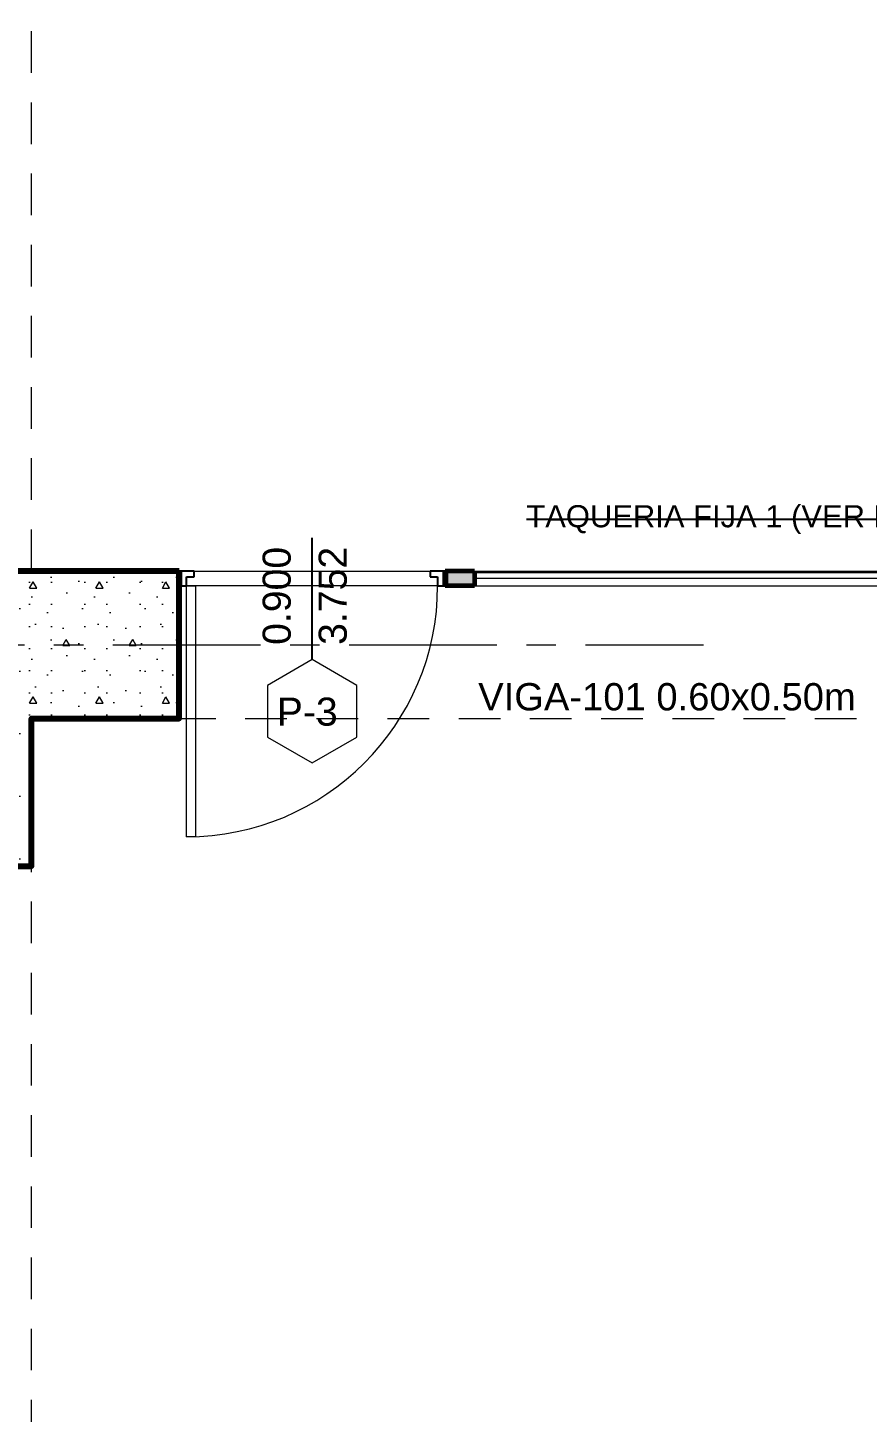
# Model space of a CAD drawing. Header units: inches. Extents: x -38 to 5698, y -33 to 92.
# Drawn here: x 9.557 to 12.4, y 14.55 to 19.241 of the extents above; entities that cross this region are included whole.
import ezdxf

# ---------------------------------------------------------------- set-up
doc = ezdxf.new("R2010")
doc.units = ezdxf.units.IN
doc.header["$MEASUREMENT"] = 0
doc.set_wipeout_variables(frame=1)
for name, pattern in [('Hidden Line', [0.195611, 0.141111, -0.0545]), ('Punto & Raya', [0.65, 0.5, -0.075, 0, -0.075]), ('Wipeout_Contour', [1, 0, -1])]:
    doc.linetypes.add(name, pattern=pattern)
for name, color, linetype in [('02 _ ARQ _ ALB _ Ejes Generales', 7, 'Continuous'), ('02 _ ARQ _ ALB _ Muros Interiores', 7, 'Continuous'), ('02 _ ARQ _ ZON _ Espacio.3D', 7, 'Continuous'), ('08 _ STR _ EXT _ 06 Columnas', 7, 'Continuous'), ('08 _ STR _ EXT _ 09 Vigas', 7, 'Continuous'), ('08 _ STR _ EXT _ 10 Vereda Exterior', 7, 'Continuous'), ('Acabado - Muros', 7, 'Continuous'), ('Notas - Etiquetas', 251, 'Continuous')]:
    doc.layers.add(name, color=color, linetype=linetype)
doc.styles.add('Estilo_Generado_4', font='swisse.ttf')
doc.dimstyles.new('Estilo_Generado__8', dxfattribs={"dimtxt": 0.18, "dimasz": 0.0912, "dimexe": 0.18, "dimexo": 0.0625, "dimgap": 0, "dimtad": 0, "dimtih": 1, "dimtoh": 1, "dimdec": 4, "dimzin": 0, "dimdsep": 46, "dimcen": 0.09, "dimadec": 0, "dimazin": 0, "dimtfac": 1, "dimtdec": 4, "dimtmove": 0, "dimatfit": 3, "dimldrblk": 'ARROWHEAD_5', "dimfxl": 1, "dimtolj": 1, "dimtzin": 0, "dimarcsym": 0})

# ---------------------------------------------------------------- blocks, each defined once
blk = doc.blocks.new('ARROWHEAD_5')
at = {"linetype": 'Continuous', "lineweight": 0}
blk.add_hatch(color=0, dxfattribs=at).paths.add_polyline_path([(-1, 0.2679), (0, 0), (-1, -0.2679)])
at = {"color": 0, "linetype": 'Continuous', "lineweight": 0}
blk.add_line((0, 0), (-1, 0), dxfattribs=at)

msp = doc.modelspace()

# ---------------------------------------------------------------- hatches: boundary and pattern name
at = {"layer": '08 _ STR _ EXT _ 06 Columnas', "linetype": 'Continuous', "lineweight": 9}
h = msp.add_hatch(dxfattribs=at)
h.set_pattern_fill('HORMIGÓN_EN_MASA_0002', style=0, pattern_type=2)
h.set_pattern_definition([(0, (0, 0), (0, 0.3897114), [0.024375, -0.200625]), (0, (0.1125, 0.19486), (0, 0.3897114), [0.024375, -0.200625]), (60, (0, 0), (-0.3375, 0.194856), [0.024375, -0.200625]), (60, (0.225, 0), (-0.3375, 0.194856), [0.024375, -0.200625]), (120, (0.02437, 0), (0.3375, 0.194856), [0.024375, -0.200625]), (120, (0.24938, 0), (0.3375, 0.194856), [0.024375, -0.200625]), (0, (0, 0.0375), (0, 0.075), [0, -0.075, 0, -0.1125]), (45, (0.0375, 0.0375), (-0.053033, 0.053033), [0, -0.05625, 0, -0.09375])])
h.paths.add_polyline_path([(10.07, 17.4), (9.07, 17.4), (9.07, 16.4), (9.57, 16.4), (9.57, 16.9), (10.07, 16.9)])
at = {"layer": '08 _ STR _ EXT _ 10 Vereda Exterior', "linetype": 'Continuous', "lineweight": 13}
h = msp.add_hatch(dxfattribs=at)
h.set_pattern_fill('RETÍCULA_100X100_0002', color=251, style=0, pattern_type=2)
h.set_pattern_definition([(360, (3.7574, 18.3027), (0, 2.53199), []), (90, (3.7574, 18.3027), (-3.6, 0), [])])
h.paths.add_polyline_path([(2.17, 3.6213), (4.2913, 1.5), (9.32, 1.5), (9.32, 6.5), (40.52, 6.5), (40.52, 1.5), (52.92, 1.5), (52.92, 19.0859), (51.57, 19.0859), (51.57, 7.2), (9.07, 7.2), (9.07, 7.85), (6.5201, 7.85, -0.414214), (6.2701, 8.1), (6.2701, 8.85, -0.414213), (6.5201, 9.1), (9.07, 9.1), (9.07, 12), (6.5201, 12, -0.414214), (6.2701, 12.25), (6.2701, 13, -0.414213), (6.5201, 13.25), (9.07, 13.25), (9.07, 16.15), (6.5201, 16.15, -0.414214), (6.2701, 16.4), (6.2701, 17.15, -0.414213), (6.5201, 17.4), (8.77, 17.4), (8.7706, 21.0499), (2.17, 21.0499)])

# ---------------------------------------------------------------- linework, layer by layer
at = {"layer": '02 _ ARQ _ ALB _ Ejes Generales', "color": 252, "linetype": 'Punto & Raya', "lineweight": 13}
msp.add_line((5.8454, 17.15), (11.8454, 17.15), dxfattribs=at)
at = {"layer": '02 _ ARQ _ ALB _ Muros Interiores', "color": 152, "linetype": 'Continuous', "lineweight": 25}
msp.add_line((10.52, 17.1), (10.52, 17.5125), dxfattribs=at)
at = {"layer": '02 _ ARQ _ ALB _ Muros Interiores', "color": 7, "linetype": 'Continuous', "lineweight": 80}
for p, q in [((10.07, 17.4), (10.07, 17.35)), ((10.07, 17.4), (10.07, 17.35)), ((10.07, 17.4), (10.07, 17.35)), ((10.97, 17.4), (10.97, 17.35)), ((10.97, 17.4), (10.97, 17.35)), ((10.97, 17.4), (10.97, 17.35))]:
    msp.add_line(p, q, dxfattribs=at)
at = {"layer": '02 _ ARQ _ ALB _ Muros Interiores', "color": 165, "linetype": 'Continuous', "lineweight": 25}
for p, q in [((10.07, 17.4), (10.07, 17.35)), ((10.12, 17.4), (10.07, 17.4)), ((10.095, 17.35), (10.095, 17.38)), ((10.095, 17.38), (10.12, 17.38)), ((10.12, 17.38), (10.12, 17.4)), ((10.92, 17.4), (10.92, 17.38)), ((10.97, 17.4), (10.92, 17.4)), ((10.92, 17.38), (10.945, 17.38)), ((10.945, 17.38), (10.945, 17.35)), ((10.97, 17.35), (10.97, 17.4)), ((10.07, 17.35), (10.095, 17.35)), ((10.945, 17.35), (10.97, 17.35))]:
    msp.add_line(p, q, dxfattribs=at)
at = {"layer": '02 _ ARQ _ ALB _ Muros Interiores', "color": 165, "linetype": 'Continuous', "lineweight": 15}
for p, q in [((10.095, 16.5), (10.095, 17.35)), ((10.095, 17.35), (10.125, 17.35)), ((10.125, 17.35), (10.125, 16.5)), ((10.125, 16.5), (10.095, 16.5))]:
    msp.add_line(p, q, dxfattribs=at)
at = {"layer": '02 _ ARQ _ ALB _ Muros Interiores', "color": 251, "linetype": 'Continuous', "lineweight": 13, "flags": 128}
msp.add_lwpolyline([(10.52, 16.75), (10.6715, 16.8375), (10.6715, 17.0125), (10.52, 17.1), (10.3684, 17.0125), (10.3684, 16.8375)], close=True, dxfattribs=at)
at = {"layer": '02 _ ARQ _ ALB _ Muros Interiores', "color": 7, "linetype": 'Continuous', "lineweight": 15}
msp.add_arc((10.095, 17.35), 0.85, 270, 0, dxfattribs=at)
at = {"layer": '02 _ ARQ _ ZON _ Espacio.3D', "color": 254, "linetype": 'Continuous', "lineweight": 0, "flags": 128}
msp.add_lwpolyline([(9.07, 29.7), (9.07, 17.4), (23.97, 17.4), (23.97, 16.9001), (23.57, 16.9001), (23.57, 16.2999), (23.445, 16.2999), (23.445, 8.1), (23.57, 8.1), (23.57, 7.45), (30.07, 7.45)], dxfattribs=at)
msp.add_lwpolyline([(9.32, 8.1), (9.5699, 8.1), (9.5699, 7.7), (9.9699, 7.7), (9.9699, 7.45), (12.6699, 7.45), (12.6699, 17.35), (10.0699, 17.35), (10.0699, 16.9), (9.5699, 16.9), (9.5699, 16.4), (9.32, 16.4)], close=True, dxfattribs=at)
at = {"layer": '08 _ STR _ EXT _ 06 Columnas', "color": 7, "linetype": 'Continuous', "lineweight": 80, "flags": 128}
msp.add_lwpolyline([(10.07, 17.4), (9.07, 17.4), (9.07, 16.4), (9.57, 16.4), (9.57, 16.9), (10.07, 16.9)], close=True, dxfattribs=at)
at = {"layer": '08 _ STR _ EXT _ 09 Vigas', "color": 251, "linetype": 'Hidden Line', "lineweight": 13}
for p, q in [((9.57, 17.4), (9.57, 29.7)), ((9.57, 16.9), (16.07, 16.9)), ((9.57, 7.7), (9.57, 16.9))]:
    msp.add_line(p, q, dxfattribs=at)
at = {"layer": 'Acabado - Muros', "color": 7, "linetype": 'Continuous', "lineweight": 60}
msp.add_line((10.97, 17.4), (10.97, 17.35), dxfattribs=at)

# ---------------------------------------------------------------- texts
at = {"layer": '02 _ ARQ _ ALB _ Muros Interiores', "color": 251, "lineweight": 25, "char_height": 0.095, "attachment_point": 7, "rotation": 90, "style": 'Estilo_Generado_4'}
for s, insert in [('\\A1;{\\pql;\\pt0;\\fSwis721 Ex BT|b0|i0|c0|p34;0.900\\fSwis721 Ex BT|b0|i0|c0|p34;\\A1{\\H.66x;\\S^  ;}\\fSwis721 Ex BT|b0|i0|c0|p34;\\fSwis721 Ex BT|b0|i0|c0|p34;}', (10.4751, 17.15)), ('\\A1;{\\pql;\\pt0;\\fSwis721 Ex BT|b0|i0|c0|p34;3.752\\fSwis721 Ex BT|b0|i0|c0|p34;\\A1{\\H.66x;\\S^  ;}\\fSwis721 Ex BT|b0|i0|c0|p34;\\fSwis721 Ex BT|b0|i0|c0|p34;}', (10.6649, 17.15))]:
    msp.add_mtext(s, dxfattribs=dict(at, insert=insert))
at = {"layer": '02 _ ARQ _ ALB _ Muros Interiores', "color": 251, "lineweight": 25, "insert": (10.4001, 16.875), "char_height": 0.095, "attachment_point": 7, "style": 'Estilo_Generado_4'}
msp.add_mtext('\\A1;{\\pql;\\pt0;\\fSwis721 Ex BT|b0|i0|c0|p34;P-3\\fSwis721 Ex BT|b0|i0|c0|p34;\\fSwis721 Ex BT|b0|i0|c0|p34;\\fSwis721 Ex BT|b0|i0|c0|p34;}', dxfattribs=at)
at = {"layer": 'Notas - Etiquetas', "color": 8, "linetype": 'Continuous', "lineweight": 13, "style": 'Estilo_Generado_4'}
for s, insert, char_height, attachment_point in [('\\A1;{\\pql;\\fSwis721 Ex BT|b0|i0|c0|p34;TAQUERIA FIJA 1 (VER DETALLE)\\fSwis721 Ex BT|b0|i0|c0|p34; }', (11.2455, 17.5745), 0.075, 4), ('\\A1;{\\pql;\\fSwis721 Ex BT|b0|i0|c0|p34;VIGA-101\\fSwis721 Ex BT|b0|i0|c0|p34; \\fSwis721 Ex BT|b0|i0|c0|p34;0.60\\fSwis721 Ex BT|b0|i0|c0|p34;x\\fSwis721 Ex BT|b0|i0|c0|p34;0.50\\fSwis721 Ex BT|b0|i0|c0|p34;m}', (11.0825, 16.9267), 0.0925, 7)]:
    msp.add_mtext(s, dxfattribs=dict(at, insert=insert, char_height=char_height, attachment_point=attachment_point))

# ---------------------------------------------------------------- next in the draw order: wipeouts: each hides what was drawn before it
at = {"color": 254, "linetype": 'Wipeout_Contour', "lineweight": 0, "ltscale": 127.274883}
msp.add_wipeout([(11.07, 17.35), (13.07, 17.35), (13.07, 17.367), (13.0535, 17.367), (13.0535, 17.4), (11.07, 17.4)], dxfattribs=at).dxf.layer = 'Acabado - Muros'

# ---------------------------------------------------------------- next in the draw order: linework, layer by layer
at = {"layer": 'Acabado - Muros', "color": 7, "linetype": 'Continuous', "lineweight": 60}
msp.add_line((11.07, 17.35), (10.97, 17.35), dxfattribs=at)
at = {"layer": 'Acabado - Muros', "color": 251, "linetype": 'Continuous', "lineweight": 13, "flags": 128}
for points in [[(11.07, 17.4), (13.0535, 17.4)], [(11.07, 17.35), (13.07, 17.35), (15.07, 17.35)]]:
    msp.add_lwpolyline(points, dxfattribs=at)

# ---------------------------------------------------------------- next in the draw order: wipeouts: each hides what was drawn before it
at = {"color": 254, "linetype": 'Wipeout_Contour', "lineweight": 0, "ltscale": 84.680067}
msp.add_wipeout([(13.0535, 17.395), (11.07, 17.395), (11.07, 17.375), (13.0535, 17.375)], dxfattribs=at).dxf.layer = 'Acabado - Muros'

# ---------------------------------------------------------------- next in the draw order: hatches: boundary and pattern name
at = {"layer": 'Acabado - Muros', "linetype": 'Continuous', "lineweight": 0}
msp.add_hatch(color=254, dxfattribs=at).paths.add_polyline_path([(11.07, 17.4), (10.97, 17.4), (10.97, 17.35), (11.07, 17.35)])
h = msp.add_hatch(dxfattribs=at)
h.set_pattern_fill('CONTRACHAPADO_0002', color=254, style=0, pattern_type=2)
h.set_pattern_definition([(0, (0, 0), (0, 0.03), [])])
h.paths.add_polyline_path([(13.0535, 17.395), (11.07, 17.395), (11.07, 17.375), (13.0535, 17.375)])

# ---------------------------------------------------------------- next in the draw order: linework, layer by layer
at = {"layer": '08 _ STR _ EXT _ 09 Vigas', "color": 251, "linetype": 'Hidden Line', "lineweight": 13}
msp.add_line((9.57, 17.4), (30.07, 17.4), dxfattribs=at)
at = {"layer": 'Acabado - Muros', "color": 7, "linetype": 'Continuous', "lineweight": 60}
for q in [(10.97, 17.4), (11.07, 17.35)]:
    msp.add_line((11.07, 17.4), q, dxfattribs=at)
at = {"layer": 'Acabado - Muros', "color": 7, "linetype": 'Continuous', "lineweight": 13, "flags": 128}
msp.add_lwpolyline([(13.0535, 17.395), (13.0535, 17.375), (11.07, 17.375), (11.07, 17.395)], close=True, dxfattribs=at)

# ---------------------------------------------------------------- next in the draw order: leaders
at = {"layer": 'Notas - Etiquetas', "color": 8, "linetype": 'Continuous', "lineweight": 13, "annotation_type": 0, "has_hookline": 1, "hookline_direction": 1, "text_width": 1.8382}
msp.add_leader([(13.3638, 17.385), (13.2114, 17.5745), (11.2455, 17.5745)], dimstyle='Estilo_Generado__8', dxfattribs=at)

doc.saveas('drawing.dxf')
